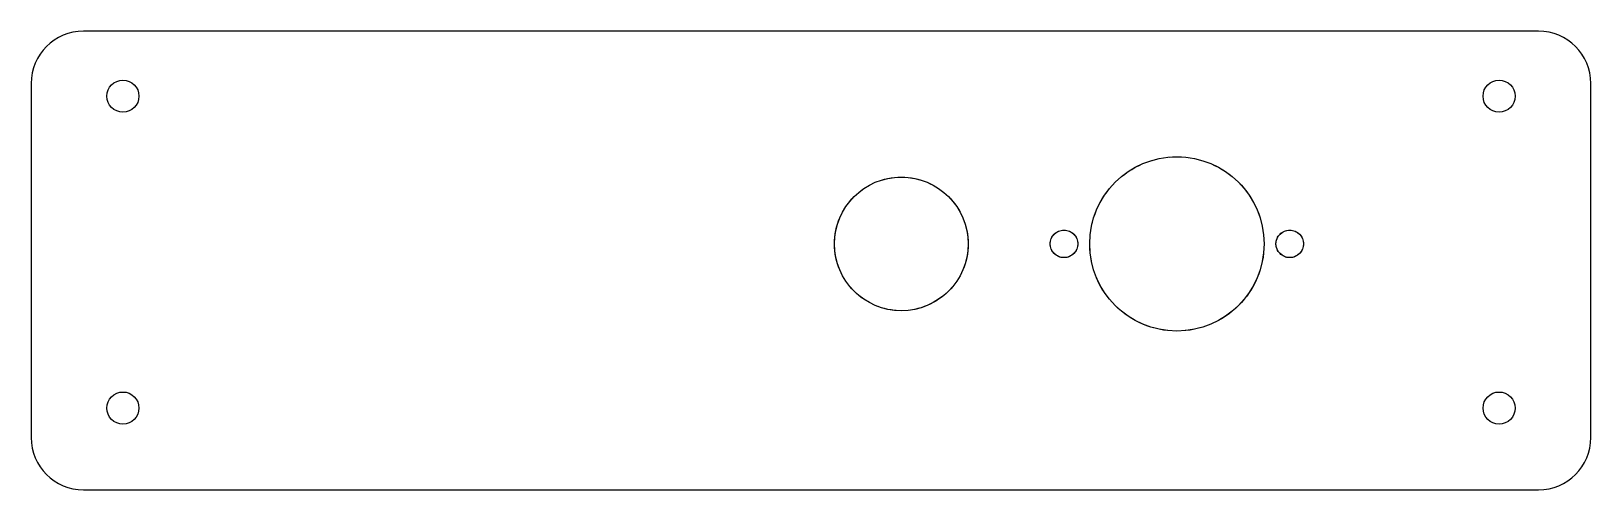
# Model space of a CAD drawing. Header units: millimetres. Extents: x -108 to 108, y -32 to 32.
import ezdxf

# ---------------------------------------------------------------- set-up
doc = ezdxf.new("R2010")
doc.units = ezdxf.units.MM
doc.linetypes.add('CENTERX2', pattern=[20.32, 12.7, -2.54, 2.54, -2.54])

msp = doc.modelspace()

# ---------------------------------------------------------------- linework, layer by layer
at = {"color": 7, "linetype": 'Continuous'}
for p, q in [((100.711, 31.75), (-100.711, 31.75)), ((-107.95, 24.511), (-107.95, -24.511)), ((107.95, -24.511), (107.95, 24.511)), ((-100.711, -31.75), (-52.6295, -31.75)), ((-52.6295, -31.75), (-37.7705, -31.75)), ((-37.7705, -31.75), (37.5705, -31.75)), ((37.5705, -31.75), (52.4295, -31.75)), ((52.4295, -31.75), (100.711, -31.75))]:
    msp.add_line(p, q, dxfattribs=at)
at = {"color": 7, "linetype": 'Continuous', "lineweight": 25}
for p, q in [((100.711, 31.75), (-100.711, 31.75)), ((-107.95, 24.511), (-107.95, -24.511)), ((107.95, -24.511), (107.95, 24.511)), ((-100.711, -31.75), (100.711, -31.75))]:
    msp.add_line(p, q, dxfattribs=at)
for centre, radius in [((-95.25, 22.75), 2.2225), ((95.25, 22.75), 2.2225), ((50.648, 2.3), 12.065), ((12.5, 2.3), 9.25), ((35.023, 2.3), 1.905), ((66.273, 2.3), 1.905), ((-95.25, -20.43), 2.2225), ((95.25, -20.43), 2.2225)]:
    msp.add_circle(centre, radius, dxfattribs=at)
at = {"color": 7, "linetype": 'CENTERX2'}
for centre, radius in [((50.648, 2.3), 12.065), ((12.5, 2.3), 9.25), ((35.023, 2.3), 1.905), ((66.273, 2.3), 1.905)]:
    msp.add_circle(centre, radius, dxfattribs=at)
at = {"color": 7, "linetype": 'Continuous'}
for centre, start, end in [((-100.711, 24.511), 90, 180), ((100.711, 24.511), 0, 90), ((-100.711, -24.511), 180, 270), ((100.711, -24.511), 270, 0)]:
    msp.add_arc(centre, 7.239, start, end, dxfattribs=at)
at = {"color": 7, "linetype": 'Continuous', "lineweight": 25}
for centre, start, end in [((-100.711, 24.511), 90, 180), ((100.711, 24.511), 0, 90), ((-100.711, -24.511), 180, 270), ((100.711, -24.511), 270, 0)]:
    msp.add_arc(centre, 7.239, start, end, dxfattribs=at)

doc.saveas('drawing.dxf')
